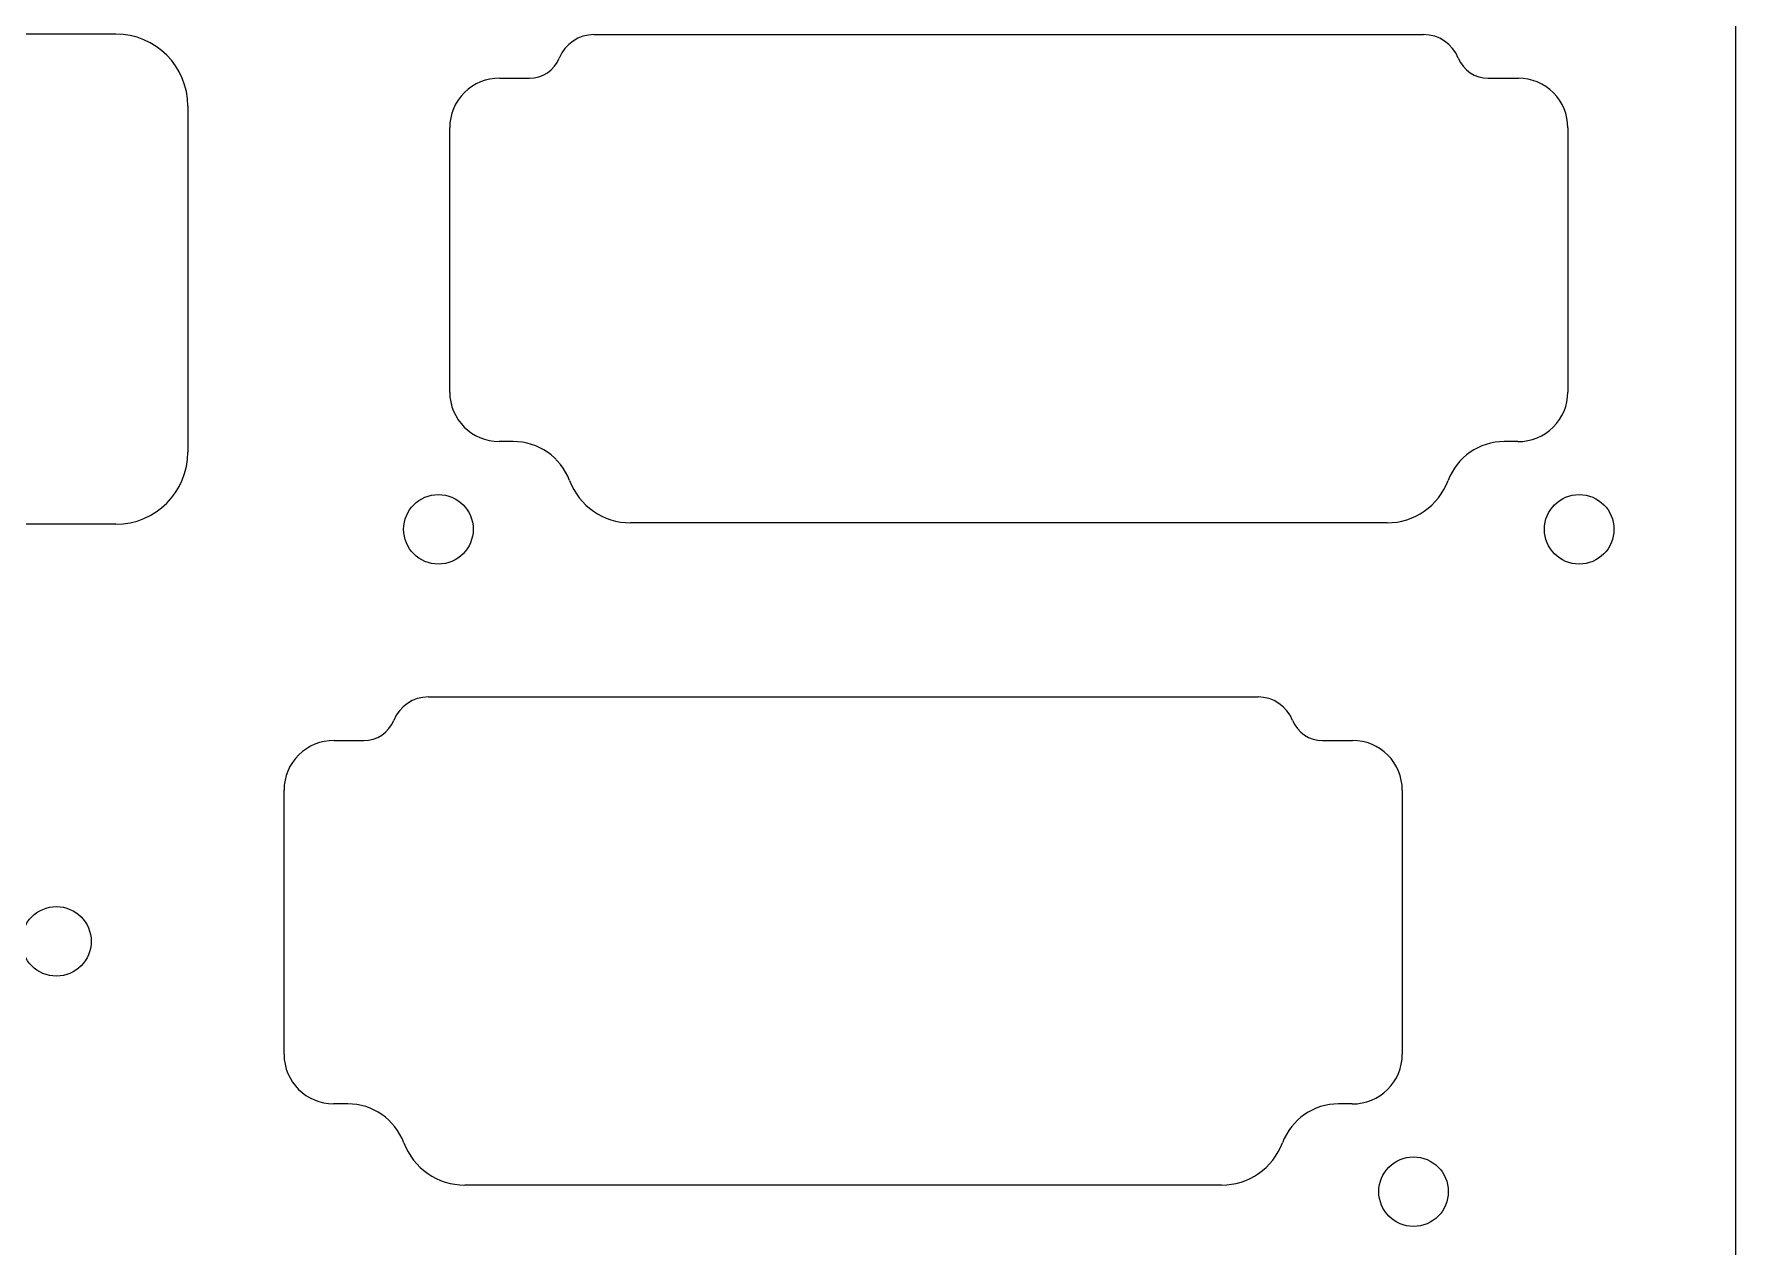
# Model space of a CAD drawing. Header units: millimetres. Extents: x -9 to 276, y -90 to 14.
# Drawn here: x 226.77 to 275.7, y -65.94 to -31.05 of the extents above; entities that cross this region are included whole.
import ezdxf

# ---------------------------------------------------------------- set-up
doc = ezdxf.new("R2010")
doc.units = ezdxf.units.MM
doc.layers.add('BLACK', color=7, linetype='CONTINUOUS')

msp = doc.modelspace()

# ---------------------------------------------------------------- linework, layer by layer
at = {"layer": 'BLACK', "linetype": 'Continuous'}
for p, q in [((275.701453, -83.45), (275.701452, -30.138199)), ((229.1154, -31.0541), (218.565399, -31.0541)), ((242.866125, -31.0724), (266.721325, -31.0724)), ((242.866125, -31.072411), (242.866125, -31.0724)), ((240.155262, -32.32456), (241.008825, -32.32456)), ((241.008825, -32.324548), (241.008825, -32.32456)), ((268.578525, -32.32456), (269.444125, -32.32456)), ((231.1904, -33.1291), (231.1904, -43.0791)), ((238.718235, -41.35044), (238.718235, -33.7497)), ((270.869115, -33.74956), (270.869115, -41.3504)), ((240.547325, -42.77544), (240.143225, -42.77544)), ((269.432208, -42.77544), (269.040075, -42.77544)), ((229.1154, -45.1541), (218.5654, -45.1541)), ((265.669175, -45.11191), (243.918325, -45.11191)), ((238.103625, -50.1224), (261.958825, -50.1224)), ((238.103625, -50.122411), (238.103625, -50.1224)), ((235.392762, -51.37456), (236.246325, -51.37456)), ((236.246325, -51.374548), (236.246325, -51.37456)), ((263.816025, -51.37456), (264.681625, -51.37456)), ((233.955735, -60.40044), (233.955735, -52.7997)), ((266.106615, -52.79956), (266.106615, -60.4004)), ((235.784825, -61.82544), (235.380725, -61.82544)), ((264.669708, -61.82544), (264.277575, -61.82544)), ((260.906675, -64.16191), (239.155825, -64.16191))]:
    msp.add_line(p, q, dxfattribs=at)
at = {"layer": 'BLACK'}
for centre in [(238.39375, -45.3), (271.19375, -45.3), (227.410825, -57.15205), (266.43125, -64.35)]:
    msp.add_circle(centre, 1, dxfattribs=at)
for centre, radius, start, end in [((229.1154, -33.1291), 2.075, 0, 90), ((242.866024, -32.147351), 1.07494, 89.9946166, 157.9775025), ((266.72129, -32.14739), 1.07499, 22.023705, 89.9981345), ((241.008874, -31.396171), 0.928376, 269.9969759, 337.9778284), ((268.57855, -31.3961), 0.92846, 202.024521, 269.9984572), ((240.143317, -33.749592), 1.425082, 89.5197427, 180.0043422), ((269.44415, -33.7495), 1.42494, 359.9975875, 90.0010052), ((240.143236, -41.350439), 1.425001, 180.0000402, 269.9995577), ((269.44399, -41.35036), 1.425125, 269.5263119, 359.9983918), ((240.547301, -44.500348), 1.724908, 20.5454784, 89.9992028), ((269.04008, -44.50038), 1.724936, 90.0001661, 159.4540821), ((229.1154, -43.0791), 2.075, 270, 0), ((243.918212, -43.236915), 1.874995, 200.5469215, 270.003453), ((265.66909, -43.23683), 1.875082, 270.0025973, 339.4509823), ((238.103524, -51.197351), 1.07494, 89.9946166, 157.9775025), ((261.95879, -51.19739), 1.07499, 22.023705, 89.9981345), ((236.246374, -50.446171), 0.928376, 269.9969759, 337.9778284), ((263.81605, -50.4461), 0.92846, 202.024521, 269.9984572), ((235.380817, -52.799592), 1.425082, 89.5197427, 180.0043422), ((264.68165, -52.7995), 1.42494, 359.9975875, 90.0010052), ((235.380736, -60.400439), 1.425001, 180.0000402, 269.9995577), ((264.68149, -60.40036), 1.425125, 269.5263119, 359.9983918), ((235.784801, -63.550348), 1.724908, 20.5454784, 89.9992028), ((264.27758, -63.55038), 1.724936, 90.0001661, 159.4540821), ((239.155712, -62.286915), 1.874995, 200.5469215, 270.003453), ((260.90659, -62.28683), 1.875082, 270.0025973, 339.4509823)]:
    msp.add_arc(centre, radius, start, end, dxfattribs=at)

doc.saveas('drawing.dxf')
